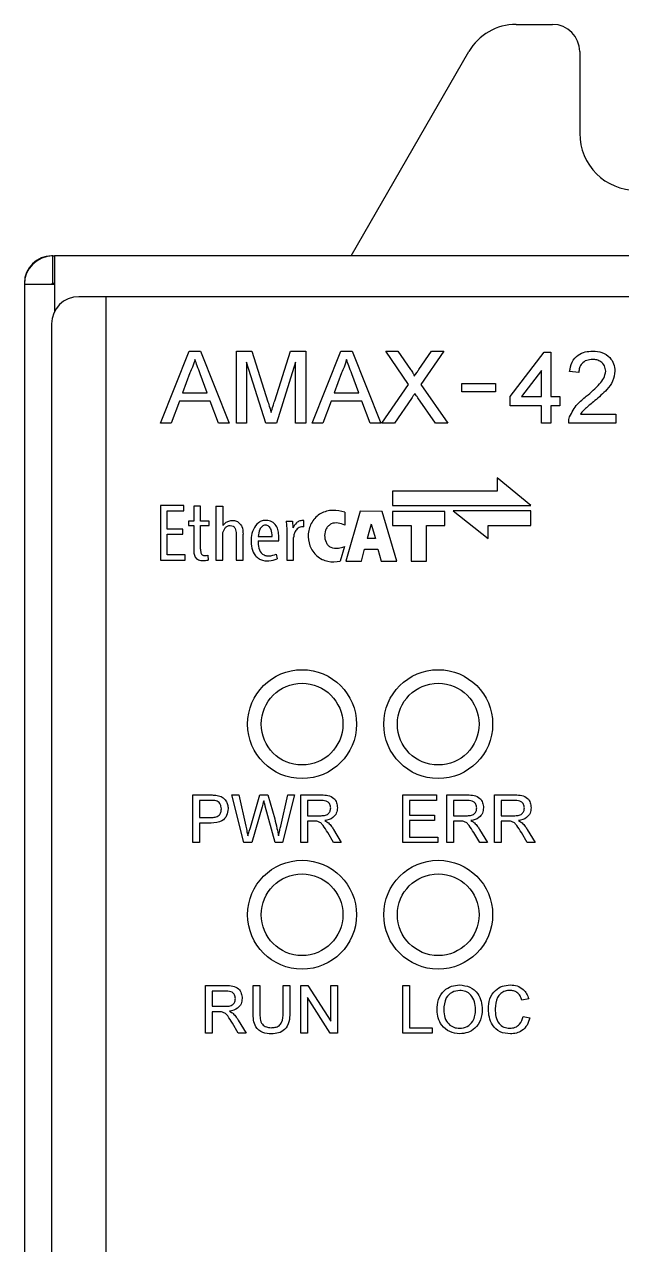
# Model space of a CAD drawing. Header units: inches. Extents: x 456 to 501, y -41 to 126.
# Drawn here: x 455.66 to 477.6, y 81.46 to 126.28 of the extents above; entities that cross this region are included whole.
import ezdxf

# ---------------------------------------------------------------- set-up
doc = ezdxf.new("R2010")
doc.units = ezdxf.units.IN
doc.header["$MEASUREMENT"] = 0

msp = doc.modelspace()

# ---------------------------------------------------------------- linework, layer by layer
at = {"color": 7, "linetype": 'Continuous', "lineweight": 25}
for p, q in [((473.725, 126.276), (475.063, 126.276)), ((467.663, 117.776), (471.993, 125.276)), ((476.063, 125.276), (476.063, 122.276)), ((456.713, 117.776), (456.663, 117.776)), ((456.713, 116.776), (456.713, 117.776)), ((456.713, 117.776), (456.763, 117.776)), ((499.663, 117.776), (456.763, 117.776)), ((456.763, 117.776), (456.763, 116.726)), ((455.663, 116.776), (455.663, 116.726)), ((455.663, 116.726), (455.663, -31.174)), ((456.763, 116.726), (455.663, 116.726)), ((456.713, 116.776), (456.763, 116.776)), ((456.713, 116.726), (456.713, 116.776)), ((456.763, 116.726), (456.763, 115.712)), ((458.663, 116.276), (457.663, 116.276)), ((498.463, 116.276), (458.663, 116.276)), ((458.663, -30.724), (458.663, 116.276)), ((456.663, 115.276), (456.663, -29.724)), ((460.663, 111.626), (461.715, 114.276)), ((461.715, 114.276), (462.137, 114.276)), ((462.137, 114.276), (463.189, 111.626)), ((463.453, 114.276), (464.015, 114.276)), ((463.453, 111.626), (463.453, 114.276)), ((464.015, 114.276), (464.607, 112.416)), ((464.857, 112.448), (465.443, 114.276)), ((465.443, 114.276), (466.001, 114.276)), ((466.001, 114.276), (466.001, 111.626)), ((466.231, 111.626), (467.283, 114.276)), ((467.283, 114.276), (467.704, 114.276)), ((467.704, 114.276), (468.756, 111.626)), ((469.778, 113.052), (468.934, 114.276)), ((468.934, 114.276), (469.384, 114.276)), ((469.384, 114.276), (469.847, 113.605)), ((470.157, 113.604), (470.618, 114.276)), ((471.075, 114.276), (470.231, 113.047)), ((470.618, 114.276), (471.075, 114.276)), ((463.826, 113.868), (463.826, 111.626)), ((464.529, 111.626), (463.826, 113.868)), ((465.627, 113.868), (464.92, 111.626)), ((465.627, 111.626), (465.627, 113.868)), ((473.501, 112.611), (474.758, 114.242)), ((474.758, 114.242), (474.996, 114.242)), ((474.996, 114.242), (474.996, 112.611)), ((461.745, 113.48), (461.473, 112.747)), ((462.378, 112.747), (462.121, 113.443)), ((467.312, 113.48), (467.041, 112.747)), ((467.946, 112.747), (467.688, 113.443)), ((474.656, 113.565), (473.92, 112.611)), ((474.656, 112.611), (474.656, 113.565)), ((476.03, 113.494), (475.69, 113.528)), ((468.798, 111.626), (469.778, 113.052)), ((470.231, 113.047), (471.211, 111.626)), ((471.731, 112.781), (471.731, 113.087)), ((471.731, 113.087), (472.964, 113.087)), ((472.964, 113.087), (472.964, 112.781)), ((461.473, 112.747), (462.378, 112.747)), ((467.041, 112.747), (467.946, 112.747)), ((469.881, 112.538), (469.254, 111.626)), ((470.76, 111.626), (470.115, 112.562)), ((472.964, 112.781), (471.731, 112.781)), ((473.501, 112.271), (473.501, 112.611)), ((473.92, 112.611), (474.656, 112.611)), ((474.996, 112.611), (475.335, 112.611)), ((475.335, 112.611), (475.335, 112.271)), ((461.361, 112.441), (461.059, 111.626)), ((462.491, 112.441), (461.361, 112.441)), ((462.792, 111.626), (462.491, 112.441)), ((466.929, 112.441), (466.627, 111.626)), ((468.058, 112.441), (466.929, 112.441)), ((468.36, 111.626), (468.058, 112.441)), ((474.656, 112.271), (473.501, 112.271)), ((474.656, 111.626), (474.656, 112.271)), ((475.335, 112.271), (474.996, 112.271)), ((474.996, 112.271), (474.996, 111.626)), ((461.059, 111.626), (460.663, 111.626)), ((463.189, 111.626), (462.792, 111.626)), ((463.826, 111.626), (463.453, 111.626)), ((464.92, 111.626), (464.529, 111.626)), ((466.001, 111.626), (465.627, 111.626)), ((466.627, 111.626), (466.231, 111.626)), ((468.756, 111.626), (468.36, 111.626)), ((469.254, 111.626), (468.798, 111.626)), ((471.211, 111.626), (470.76, 111.626)), ((474.996, 111.626), (474.656, 111.626)), ((477.389, 111.626), (475.656, 111.626)), ((476.093, 111.965), (477.389, 111.965)), ((477.389, 111.965), (477.389, 111.626)), ((473.024, 109.626), (473.024, 109.135)), ((474.262, 108.602), (473.024, 109.626)), ((469.184, 109.135), (469.184, 108.602)), ((473.024, 109.135), (469.184, 109.135)), ((460.663, 108.602), (460.663, 106.602)), ((461.524, 108.602), (460.663, 108.602)), ((461.524, 108.406), (461.524, 108.602)), ((461.883, 108.58), (461.883, 108.03)), ((462.13, 108.58), (461.883, 108.58)), ((462.13, 108.03), (462.13, 108.58)), ((462.697, 108.58), (462.949, 108.58)), ((462.697, 108.58), (462.697, 106.602)), ((462.949, 108.58), (462.949, 107.867)), ((469.184, 108.602), (474.262, 108.602)), ((460.913, 107.741), (460.913, 108.406)), ((460.913, 108.406), (461.524, 108.406)), ((461.687, 108.03), (461.687, 107.867)), ((461.883, 108.03), (461.687, 108.03)), ((462.45, 108.03), (462.13, 108.03)), ((462.45, 107.867), (462.45, 108.03)), ((465.279, 108.031), (465.297, 107.741)), ((465.279, 108.031), (465.508, 108.03)), ((465.508, 108.03), (465.529, 107.784)), ((465.924, 107.825), (465.924, 108.055)), ((467.435, 108.365), (467.435, 107.89)), ((468.001, 108.393), (467.466, 106.56)), ((468.81, 108.386), (468.001, 108.393)), ((469.343, 106.56), (468.81, 108.386)), ((471.101, 108.386), (469.184, 108.386)), ((469.184, 108.386), (469.184, 107.867)), ((471.101, 107.867), (471.101, 108.386)), ((471.408, 108.406), (472.699, 107.4)), ((474.262, 108.406), (471.408, 108.406)), ((474.262, 107.867), (474.262, 108.406)), ((461.485, 107.741), (460.913, 107.741)), ((460.913, 107.556), (461.485, 107.556)), ((460.913, 106.793), (460.913, 107.556)), ((461.485, 107.556), (461.485, 107.741)), ((461.687, 107.867), (461.883, 107.867)), ((461.883, 107.867), (461.883, 107.004)), ((462.13, 107.867), (462.45, 107.867)), ((462.13, 107.004), (462.13, 107.867)), ((462.949, 106.602), (462.949, 107.587)), ((463.443, 107.556), (463.443, 106.602)), ((463.695, 106.602), (463.695, 107.556)), ((465.297, 107.741), (465.297, 106.602)), ((468.406, 107.919), (468.255, 107.4)), ((468.406, 107.919), (468.558, 107.4)), ((469.184, 107.867), (469.87, 107.867)), ((469.87, 107.867), (469.87, 106.56)), ((470.434, 106.56), (470.434, 107.867)), ((470.434, 107.867), (471.101, 107.867)), ((472.699, 107.4), (472.699, 107.867)), ((472.699, 107.867), (474.262, 107.867)), ((464.248, 107.304), (465.013, 107.304)), ((464.25, 107.467), (464.767, 107.467)), ((465.013, 107.304), (465.013, 107.467)), ((465.552, 106.602), (465.552, 107.429)), ((468.558, 107.4), (468.255, 107.4)), ((461.566, 106.793), (460.913, 106.793)), ((461.566, 106.602), (461.566, 106.793)), ((462.404, 106.778), (462.408, 106.602)), ((464.909, 106.817), (464.95, 106.644)), ((467.418, 107.099), (467.261, 106.56)), ((468.047, 106.56), (468.153, 107.004)), ((468.153, 107.004), (468.651, 107.004)), ((468.651, 107.004), (468.77, 106.56)), ((460.663, 106.602), (461.566, 106.602)), ((462.697, 106.602), (462.949, 106.602)), ((463.443, 106.602), (463.695, 106.602)), ((465.297, 106.602), (465.552, 106.602)), ((467.466, 106.56), (468.047, 106.56)), ((468.77, 106.56), (469.343, 106.56)), ((469.87, 106.56), (470.434, 106.56)), ((461.844, 96.226), (461.844, 97.976)), ((461.844, 97.976), (462.487, 97.976)), ((462.508, 97.774), (462.09, 97.774)), ((462.09, 97.774), (462.09, 97.146)), ((463.72, 96.226), (463.28, 97.976)), ((463.28, 97.976), (463.534, 97.976)), ((463.534, 97.976), (463.794, 96.825)), ((463.964, 96.781), (464.31, 97.976)), ((464.31, 97.976), (464.607, 97.976)), ((464.607, 97.976), (464.857, 97.099)), ((465.077, 96.831), (465.336, 97.976)), ((465.59, 97.976), (465.149, 96.226)), ((465.336, 97.976), (465.59, 97.976)), ((465.815, 96.226), (465.815, 97.976)), ((465.815, 97.976), (466.574, 97.976)), ((466.583, 97.774), (466.062, 97.774)), ((466.062, 97.774), (466.062, 97.213)), ((469.565, 96.226), (469.565, 97.976)), ((469.565, 97.976), (470.799, 97.976)), ((470.799, 97.774), (469.812, 97.774)), ((469.812, 97.774), (469.812, 97.235)), ((470.799, 97.976), (470.799, 97.774)), ((471.18, 96.226), (471.18, 97.976)), ((471.18, 97.976), (471.94, 97.976)), ((471.949, 97.774), (471.427, 97.774)), ((471.427, 97.774), (471.427, 97.213)), ((472.93, 96.226), (472.93, 97.976)), ((472.93, 97.976), (473.69, 97.976)), ((473.699, 97.774), (473.177, 97.774)), ((473.177, 97.774), (473.177, 97.213)), ((464.391, 97.535), (464.012, 96.226)), ((464.878, 96.226), (464.512, 97.563)), ((462.09, 97.146), (462.513, 97.146)), ((462.519, 96.944), (462.09, 96.944)), ((462.09, 96.944), (462.09, 96.226)), ((466.062, 97.213), (466.53, 97.213)), ((466.314, 97.011), (466.062, 97.011)), ((466.062, 97.011), (466.062, 96.226)), ((469.812, 97.235), (470.731, 97.235)), ((469.812, 97.033), (469.812, 96.428)), ((470.731, 97.033), (469.812, 97.033)), ((470.731, 97.235), (470.731, 97.033)), ((471.427, 97.213), (471.896, 97.213)), ((471.68, 97.011), (471.427, 97.011)), ((471.427, 97.011), (471.427, 96.226)), ((473.177, 97.213), (473.646, 97.213)), ((473.43, 97.011), (473.177, 97.011)), ((473.177, 97.011), (473.177, 96.226)), ((467.021, 96.226), (466.803, 96.595)), ((467.017, 96.709), (467.304, 96.226)), ((469.812, 96.428), (470.844, 96.428)), ((470.844, 96.428), (470.844, 96.226)), ((472.387, 96.226), (472.169, 96.595)), ((472.383, 96.709), (472.67, 96.226)), ((474.137, 96.226), (473.919, 96.595)), ((474.133, 96.709), (474.42, 96.226)), ((462.09, 96.226), (461.844, 96.226)), ((464.012, 96.226), (463.72, 96.226)), ((465.149, 96.226), (464.878, 96.226)), ((466.062, 96.226), (465.815, 96.226)), ((467.304, 96.226), (467.021, 96.226)), ((470.844, 96.226), (469.565, 96.226)), ((471.427, 96.226), (471.18, 96.226)), ((472.67, 96.226), (472.387, 96.226)), ((473.177, 96.226), (472.93, 96.226)), ((474.42, 96.226), (474.137, 96.226)), ((462.315, 89.226), (462.315, 90.976)), ((462.315, 90.976), (463.074, 90.976)), ((464.065, 89.969), (464.065, 90.976)), ((464.065, 90.976), (464.312, 90.976)), ((464.312, 90.976), (464.312, 89.98)), ((465.164, 90.976), (465.411, 90.976)), ((465.164, 89.98), (465.164, 90.976)), ((465.411, 90.976), (465.411, 89.969)), ((465.815, 89.226), (465.815, 90.976)), ((465.815, 90.976), (466.076, 90.976)), ((466.076, 90.976), (466.914, 89.67)), ((466.914, 89.67), (466.914, 90.976)), ((466.914, 90.976), (467.161, 90.976)), ((467.161, 90.976), (467.161, 89.226)), ((469.565, 89.226), (469.565, 90.976)), ((469.565, 90.976), (469.812, 90.976)), ((469.812, 90.976), (469.812, 89.428)), ((462.562, 90.774), (462.562, 90.213)), ((463.083, 90.774), (462.562, 90.774)), ((466.9, 89.226), (466.062, 90.532)), ((466.062, 90.532), (466.062, 89.226)), ((462.562, 90.213), (463.03, 90.213)), ((474.187, 90.489), (473.94, 90.437)), ((462.814, 90.011), (462.562, 90.011)), ((462.562, 90.011), (462.562, 89.226)), ((463.517, 89.709), (463.804, 89.226)), ((473.985, 89.843), (474.231, 89.786)), ((462.562, 89.226), (462.315, 89.226)), ((463.521, 89.226), (463.303, 89.595)), ((463.804, 89.226), (463.521, 89.226)), ((466.062, 89.226), (465.815, 89.226)), ((467.161, 89.226), (466.9, 89.226)), ((470.642, 89.226), (469.565, 89.226)), ((469.812, 89.428), (470.642, 89.428)), ((470.642, 89.428), (470.642, 89.226))]:
    msp.add_line(p, q, dxfattribs=at)
for centre, radius in [((465.863, 100.576), 2), ((470.863, 100.576), 2), ((465.863, 100.576), 1.5), ((470.863, 100.576), 1.5), ((465.863, 93.576), 2), ((470.863, 93.576), 2), ((465.863, 93.576), 1.5), ((470.863, 93.576), 1.5)]:
    msp.add_circle(centre, radius, dxfattribs=at)
for centre, radius, start, end in [((473.725, 124.276), 2, 90, 150), ((475.063, 125.276), 1, 0, 90), ((478.163, 122.276), 2.1, 180, 0), ((456.663, 116.776), 1, 90, 180), ((456.713, 116.726), 1.05, 90, 180), ((456.713, 116.726), 0.05, 90, 180), ((457.663, 115.276), 1, 90, 180)]:
    msp.add_arc(centre, radius, start, end, dxfattribs=at)
for points, knots in [([(475.69, 113.528), (475.71, 113.646), (475.749, 113.88), (475.977, 114.14), (476.261, 114.26), (476.447, 114.271), (476.54, 114.276)], [0, 0, 0, 0, 0.280235, 0.558893, 0.779132, 1, 1, 1, 1]), ([(476.54, 114.276), (476.655, 114.268), (476.886, 114.252), (477.162, 114.068), (477.33, 113.816), (477.347, 113.635), (477.355, 113.544)], [0, 0, 0, 0, 0.280482, 0.559644, 0.779749, 1, 1, 1, 1]), ([(461.926, 113.97), (461.901, 113.875), (461.855, 113.706), (461.779, 113.55), (461.745, 113.48)], [0, 0, 0, 0, 0.559915, 1, 1, 1, 1]), ([(462.121, 113.443), (462.084, 113.542), (462.019, 113.717), (461.954, 113.893), (461.926, 113.97)], [0, 0, 0, 0, 0.560002, 1, 1, 1, 1]), ([(467.493, 113.97), (467.468, 113.875), (467.423, 113.706), (467.346, 113.55), (467.312, 113.48)], [0, 0, 0, 0, 0.559915, 1, 1, 1, 1]), ([(467.688, 113.443), (467.652, 113.542), (467.587, 113.717), (467.522, 113.893), (467.493, 113.97)], [0, 0, 0, 0, 0.560002, 1, 1, 1, 1]), ([(476.532, 113.97), (476.459, 113.964), (476.313, 113.954), (476.137, 113.835), (476.042, 113.667), (476.034, 113.552), (476.03, 113.494)], [0, 0, 0, 0, 0.28041, 0.559489, 0.779375, 1, 1, 1, 1]), ([(477.015, 113.541), (477.006, 113.609), (476.988, 113.744), (476.851, 113.886), (476.692, 113.96), (476.585, 113.967), (476.532, 113.97)], [0, 0, 0, 0, 0.2790799, 0.5586119, 0.7790431, 1, 1, 1, 1]), ([(469.847, 113.605), (469.877, 113.56), (469.918, 113.497), (469.969, 113.414), (469.979, 113.373), (469.984, 113.352)], [0, 0, 0, 0, 0.5612769, 0.7817626, 1, 1, 1, 1]), ([(469.984, 113.352), (470.017, 113.399), (470.074, 113.483), (470.132, 113.567), (470.157, 113.604)], [0, 0, 0, 0, 0.56, 1, 1, 1, 1]), ([(476.303, 112.617), (476.472, 112.762), (476.708, 112.963), (476.968, 113.279), (477, 113.454), (477.015, 113.541)], [0, 0, 0, 0, 0.561313, 0.781386, 1, 1, 1, 1]), ([(477.355, 113.544), (477.337, 113.418), (477.301, 113.164), (477.016, 112.797), (476.77, 112.586), (476.62, 112.457)], [0, 0, 0, 0, 0.2787415, 0.5588337, 1, 1, 1, 1]), ([(470.006, 112.72), (469.983, 112.686), (469.941, 112.625), (469.899, 112.565), (469.881, 112.538)], [0, 0, 0, 0, 0.5600016, 1, 1, 1, 1]), ([(470.115, 112.562), (470.095, 112.591), (470.058, 112.644), (470.022, 112.697), (470.006, 112.72)], [0, 0, 0, 0, 0.56, 1, 1, 1, 1]), ([(475.692, 111.861), (475.777, 112.026), (475.929, 112.321), (476.188, 112.526), (476.303, 112.617)], [0, 0, 0, 0, 0.558359, 1, 1, 1, 1]), ([(464.607, 112.416), (464.63, 112.344), (464.67, 112.214), (464.709, 112.084), (464.727, 112.027)], [0, 0, 0, 0, 0.560002, 1, 1, 1, 1]), ([(464.727, 112.027), (464.75, 112.106), (464.793, 112.246), (464.837, 112.386), (464.857, 112.448)], [0, 0, 0, 0, 0.559997, 1, 1, 1, 1]), ([(476.62, 112.457), (476.556, 112.405), (476.452, 112.319), (476.309, 112.198), (476.189, 112.092), (476.125, 112.008), (476.093, 111.965)], [0, 0, 0, 0, 0.340038, 0.560063, 0.78009, 1, 1, 1, 1]), ([(475.656, 111.626), (475.657, 111.671), (475.659, 111.751), (475.682, 111.828), (475.692, 111.861)], [0, 0, 0, 0, 0.5599563, 1, 1, 1, 1]), ([(462.949, 107.867), (462.98, 107.905), (463.04, 107.979), (463.173, 108.039), (463.313, 108.066), (463.459, 108.045), (463.573, 107.955), (463.688, 107.799), (463.693, 107.653), (463.695, 107.556)], [0, 0, 0, 0, 0.125876, 0.25024, 0.375858, 0.500674, 0.625646, 0.751174, 1, 1, 1, 1]), ([(465.013, 107.467), (465.006, 107.536), (464.993, 107.673), (464.923, 107.873), (464.764, 108.02), (464.573, 108.071), (464.4, 108.049), (464.206, 107.962), (464.057, 107.731), (463.982, 107.429), (463.985, 107.114), (464.072, 106.863), (464.202, 106.698), (464.382, 106.587), (464.651, 106.554), (464.85, 106.614), (464.95, 106.644)], [0, 0, 0, 0, 0.062617, 0.124905, 0.187538, 0.249887, 0.296929, 0.343854, 0.437484, 0.531012, 0.625027, 0.718424, 0.766099, 0.812714, 0.906226, 1, 1, 1, 1]), ([(465.924, 108.055), (465.876, 108.054), (465.779, 108.052), (465.628, 107.957), (465.566, 107.85), (465.529, 107.784)], [0, 0, 0, 0, 0.281639, 0.561226, 1, 1, 1, 1]), ([(467.435, 108.365), (467.286, 108.397), (466.991, 108.462), (466.531, 108.348), (466.201, 108.016), (466.052, 107.575), (466.122, 107.115), (466.377, 106.725), (466.807, 106.514), (467.11, 106.545), (467.261, 106.56)], [0, 0, 0, 0, 0.1255652, 0.2502385, 0.3750133, 0.5000123, 0.6245874, 0.7497618, 0.8748074, 1, 1, 1, 1]), ([(462.949, 107.587), (462.96, 107.622), (462.98, 107.691), (463.036, 107.782), (463.114, 107.863), (463.226, 107.88), (463.316, 107.86), (463.373, 107.813), (463.43, 107.72), (463.437, 107.629), (463.443, 107.556)], [0, 0, 0, 0, 0.1250488, 0.2501735, 0.3743309, 0.4993658, 0.6248882, 0.6873326, 0.7504037, 1, 1, 1, 1]), ([(464.767, 107.467), (464.761, 107.558), (464.754, 107.671), (464.693, 107.793), (464.645, 107.843), (464.585, 107.874), (464.517, 107.887), (464.448, 107.877), (464.375, 107.821), (464.278, 107.694), (464.261, 107.557), (464.25, 107.467)], [0, 0, 0, 0, 0.249287, 0.312372, 0.374853, 0.437833, 0.500664, 0.563209, 0.626064, 0.751259, 1, 1, 1, 1]), ([(465.924, 107.825), (465.866, 107.823), (465.748, 107.819), (465.627, 107.698), (465.566, 107.563), (465.557, 107.474), (465.552, 107.429)], [0, 0, 0, 0, 0.2793124, 0.5595738, 0.7795169, 1, 1, 1, 1]), ([(467.435, 107.89), (467.354, 107.919), (467.194, 107.977), (466.967, 107.964), (466.827, 107.86), (466.72, 107.724), (466.672, 107.506), (466.718, 107.294), (466.804, 107.143), (466.96, 107.041), (467.185, 107.019), (467.346, 107.075), (467.418, 107.099)], [0, 0, 0, 0, 0.125299, 0.249722, 0.312393, 0.375585, 0.500163, 0.624275, 0.687881, 0.749953, 0.88967, 1, 1, 1, 1]), ([(464.248, 107.304), (464.25, 107.218), (464.255, 107.045), (464.363, 106.835), (464.525, 106.758), (464.702, 106.745), (464.826, 106.788), (464.909, 106.817)], [0, 0, 0, 0, 0.250585, 0.498173, 0.624788, 0.749685, 1, 1, 1, 1]), ([(461.883, 107.004), (461.883, 106.953), (461.881, 106.852), (461.926, 106.702), (462.057, 106.594), (462.232, 106.572), (462.349, 106.592), (462.408, 106.602)], [0, 0, 0, 0, 0.187849, 0.373839, 0.559863, 0.779755, 1, 1, 1, 1]), ([(462.13, 107.004), (462.13, 106.968), (462.129, 106.895), (462.173, 106.806), (462.24, 106.77), (462.314, 106.763), (462.368, 106.772), (462.404, 106.778)], [0, 0, 0, 0, 0.2494647, 0.4990387, 0.6249107, 0.7502186, 1, 1, 1, 1]), ([(462.487, 97.976), (462.535, 97.976), (462.622, 97.975), (462.708, 97.964), (462.746, 97.959)], [0, 0, 0, 0, 0.560101, 1, 1, 1, 1]), ([(462.71, 97.758), (462.672, 97.764), (462.606, 97.774), (462.538, 97.774), (462.508, 97.774)], [0, 0, 0, 0, 0.559585, 1, 1, 1, 1]), ([(462.898, 97.466), (462.896, 97.501), (462.891, 97.571), (462.848, 97.66), (462.787, 97.727), (462.735, 97.748), (462.71, 97.758)], [0, 0, 0, 0, 0.280261, 0.560078, 0.78015, 1, 1, 1, 1]), ([(462.746, 97.959), (462.809, 97.944), (462.936, 97.913), (463.066, 97.778), (463.134, 97.625), (463.141, 97.523), (463.145, 97.473)], [0, 0, 0, 0, 0.280013, 0.5589104, 0.7793956, 1, 1, 1, 1]), ([(464.457, 97.764), (464.445, 97.722), (464.423, 97.645), (464.401, 97.569), (464.391, 97.535)], [0, 0, 0, 0, 0.559999, 1, 1, 1, 1]), ([(464.512, 97.563), (464.502, 97.601), (464.484, 97.668), (464.465, 97.735), (464.457, 97.764)], [0, 0, 0, 0, 0.5600066, 1, 1, 1, 1]), ([(466.574, 97.976), (466.655, 97.975), (466.815, 97.973), (467.031, 97.878), (467.142, 97.693), (467.155, 97.567), (467.161, 97.504)], [0, 0, 0, 0, 0.281671, 0.559202, 0.779411, 1, 1, 1, 1]), ([(466.914, 97.499), (466.909, 97.544), (466.898, 97.636), (466.777, 97.762), (466.657, 97.769), (466.583, 97.774)], [0, 0, 0, 0, 0.280406, 0.559981, 1, 1, 1, 1]), ([(471.94, 97.976), (472.02, 97.975), (472.18, 97.973), (472.396, 97.878), (472.507, 97.693), (472.52, 97.567), (472.526, 97.504)], [0, 0, 0, 0, 0.281671, 0.559202, 0.779411, 1, 1, 1, 1]), ([(472.28, 97.499), (472.274, 97.544), (472.264, 97.636), (472.142, 97.762), (472.022, 97.769), (471.949, 97.774)], [0, 0, 0, 0, 0.2804059, 0.5599807, 1, 1, 1, 1]), ([(473.69, 97.976), (473.77, 97.975), (473.93, 97.973), (474.146, 97.878), (474.257, 97.693), (474.27, 97.567), (474.276, 97.504)], [0, 0, 0, 0, 0.281671, 0.559202, 0.779411, 1, 1, 1, 1]), ([(474.03, 97.499), (474.024, 97.544), (474.014, 97.636), (473.892, 97.762), (473.772, 97.769), (473.699, 97.774)], [0, 0, 0, 0, 0.2804059, 0.5599807, 1, 1, 1, 1]), ([(462.513, 97.146), (462.566, 97.147), (462.673, 97.151), (462.817, 97.214), (462.889, 97.339), (462.895, 97.423), (462.898, 97.466)], [0, 0, 0, 0, 0.281401, 0.559753, 0.779356, 1, 1, 1, 1]), ([(463.145, 97.473), (463.136, 97.385), (463.117, 97.211), (462.894, 96.958), (462.661, 96.949), (462.519, 96.944)], [0, 0, 0, 0, 0.280751, 0.559708, 1, 1, 1, 1]), ([(466.53, 97.213), (466.581, 97.214), (466.683, 97.216), (466.823, 97.265), (466.901, 97.379), (466.91, 97.459), (466.914, 97.499)], [0, 0, 0, 0, 0.281563, 0.560238, 0.779872, 1, 1, 1, 1]), ([(467.161, 97.504), (467.154, 97.436), (467.139, 97.299), (466.978, 97.097), (466.803, 97.058), (466.697, 97.033)], [0, 0, 0, 0, 0.280517, 0.560502, 1, 1, 1, 1]), ([(471.896, 97.213), (471.947, 97.214), (472.048, 97.216), (472.188, 97.265), (472.266, 97.379), (472.275, 97.459), (472.28, 97.499)], [0, 0, 0, 0, 0.281563, 0.560238, 0.779872, 1, 1, 1, 1]), ([(472.526, 97.504), (472.519, 97.436), (472.505, 97.299), (472.343, 97.097), (472.169, 97.058), (472.062, 97.033)], [0, 0, 0, 0, 0.280517, 0.560502, 1, 1, 1, 1]), ([(473.646, 97.213), (473.697, 97.214), (473.798, 97.216), (473.938, 97.265), (474.016, 97.379), (474.025, 97.459), (474.03, 97.499)], [0, 0, 0, 0, 0.281563, 0.560238, 0.779872, 1, 1, 1, 1]), ([(474.276, 97.504), (474.269, 97.436), (474.255, 97.299), (474.093, 97.097), (473.919, 97.058), (473.812, 97.033)], [0, 0, 0, 0, 0.280517, 0.560502, 1, 1, 1, 1]), ([(463.794, 96.825), (463.809, 96.759), (463.836, 96.641), (463.862, 96.522), (463.874, 96.47)], [0, 0, 0, 0, 0.56, 1, 1, 1, 1]), ([(464.857, 97.099), (464.886, 96.982), (464.938, 96.774), (464.978, 96.563), (464.996, 96.47)], [0, 0, 0, 0, 0.5599975, 1, 1, 1, 1]), ([(464.996, 96.47), (465.011, 96.538), (465.038, 96.658), (465.065, 96.778), (465.077, 96.831)], [0, 0, 0, 0, 0.559999, 1, 1, 1, 1]), ([(466.436, 97.003), (466.413, 97.006), (466.373, 97.011), (466.332, 97.011), (466.314, 97.011)], [0, 0, 0, 0, 0.559853, 1, 1, 1, 1]), ([(466.803, 96.595), (466.75, 96.685), (466.675, 96.809), (466.553, 96.957), (466.475, 96.988), (466.436, 97.003)], [0, 0, 0, 0, 0.56088, 0.780729, 1, 1, 1, 1]), ([(466.697, 97.033), (466.724, 97.02), (466.772, 96.996), (466.814, 96.962), (466.833, 96.947)], [0, 0, 0, 0, 0.56012, 1, 1, 1, 1]), ([(466.833, 96.947), (466.872, 96.906), (466.942, 96.833), (466.994, 96.747), (467.017, 96.709)], [0, 0, 0, 0, 0.559794, 1, 1, 1, 1]), ([(471.801, 97.003), (471.779, 97.006), (471.738, 97.011), (471.698, 97.011), (471.68, 97.011)], [0, 0, 0, 0, 0.559853, 1, 1, 1, 1]), ([(472.169, 96.595), (472.115, 96.685), (472.04, 96.809), (471.918, 96.957), (471.84, 96.988), (471.801, 97.003)], [0, 0, 0, 0, 0.56088, 0.780729, 1, 1, 1, 1]), ([(472.062, 97.033), (472.089, 97.02), (472.138, 96.996), (472.18, 96.962), (472.198, 96.947)], [0, 0, 0, 0, 0.56012, 1, 1, 1, 1]), ([(472.198, 96.947), (472.237, 96.906), (472.307, 96.833), (472.36, 96.747), (472.383, 96.709)], [0, 0, 0, 0, 0.5597943, 1, 1, 1, 1]), ([(473.551, 97.003), (473.529, 97.006), (473.488, 97.011), (473.448, 97.011), (473.43, 97.011)], [0, 0, 0, 0, 0.559853, 1, 1, 1, 1]), ([(473.919, 96.595), (473.865, 96.685), (473.79, 96.809), (473.668, 96.957), (473.59, 96.988), (473.551, 97.003)], [0, 0, 0, 0, 0.56088, 0.780729, 1, 1, 1, 1]), ([(473.812, 97.033), (473.839, 97.02), (473.888, 96.996), (473.93, 96.962), (473.948, 96.947)], [0, 0, 0, 0, 0.5601201, 1, 1, 1, 1]), ([(473.948, 96.947), (473.987, 96.906), (474.057, 96.833), (474.11, 96.747), (474.133, 96.709)], [0, 0, 0, 0, 0.559794, 1, 1, 1, 1]), ([(463.874, 96.47), (463.891, 96.528), (463.921, 96.632), (463.951, 96.736), (463.964, 96.781)], [0, 0, 0, 0, 0.560001, 1, 1, 1, 1]), ([(463.074, 90.976), (463.155, 90.975), (463.315, 90.973), (463.531, 90.878), (463.642, 90.693), (463.655, 90.567), (463.661, 90.504)], [0, 0, 0, 0, 0.281671, 0.559202, 0.779411, 1, 1, 1, 1]), ([(470.821, 90.078), (470.83, 90.209), (470.847, 90.471), (471.051, 90.789), (471.343, 90.973), (471.549, 90.99), (471.652, 90.998)], [0, 0, 0, 0, 0.28057, 0.559575, 0.779561, 1, 1, 1, 1]), ([(471.652, 90.998), (471.781, 90.983), (472.039, 90.953), (472.322, 90.705), (472.461, 90.401), (472.475, 90.199), (472.481, 90.098)], [0, 0, 0, 0, 0.279564, 0.558584, 0.779087, 1, 1, 1, 1]), ([(472.706, 90.114), (472.715, 90.24), (472.734, 90.492), (472.929, 90.801), (473.215, 90.971), (473.413, 90.989), (473.512, 90.998)], [0, 0, 0, 0, 0.280492, 0.55957, 0.779615, 1, 1, 1, 1]), ([(473.512, 90.998), (473.598, 90.992), (473.769, 90.979), (473.979, 90.852), (474.12, 90.68), (474.164, 90.553), (474.187, 90.489)], [0, 0, 0, 0, 0.2800806, 0.5594487, 0.7795488, 1, 1, 1, 1]), ([(463.414, 90.499), (463.409, 90.544), (463.398, 90.636), (463.277, 90.762), (463.157, 90.769), (463.083, 90.774)], [0, 0, 0, 0, 0.280406, 0.559981, 1, 1, 1, 1]), ([(471.654, 90.796), (471.556, 90.783), (471.359, 90.757), (471.09, 90.492), (471.076, 90.233), (471.068, 90.075)], [0, 0, 0, 0, 0.280128, 0.559653, 1, 1, 1, 1]), ([(472.235, 90.1), (472.229, 90.195), (472.217, 90.386), (472.086, 90.627), (471.879, 90.773), (471.729, 90.788), (471.654, 90.796)], [0, 0, 0, 0, 0.280797, 0.560068, 0.779984, 1, 1, 1, 1]), ([(473.5, 90.796), (473.438, 90.792), (473.315, 90.784), (473.15, 90.69), (472.98, 90.474), (472.964, 90.263), (472.953, 90.115)], [0, 0, 0, 0, 0.187223, 0.373906, 0.560736, 1, 1, 1, 1]), ([(473.94, 90.437), (473.92, 90.491), (473.882, 90.6), (473.773, 90.724), (473.636, 90.788), (473.546, 90.794), (473.5, 90.796)], [0, 0, 0, 0, 0.280553, 0.559739, 0.779654, 1, 1, 1, 1]), ([(463.03, 90.213), (463.081, 90.214), (463.183, 90.216), (463.323, 90.265), (463.401, 90.379), (463.41, 90.459), (463.414, 90.499)], [0, 0, 0, 0, 0.281563, 0.560238, 0.779872, 1, 1, 1, 1]), ([(463.661, 90.504), (463.654, 90.436), (463.639, 90.299), (463.478, 90.097), (463.303, 90.058), (463.197, 90.033)], [0, 0, 0, 0, 0.280517, 0.560502, 1, 1, 1, 1]), ([(471.651, 89.203), (471.525, 89.218), (471.272, 89.247), (470.992, 89.486), (470.847, 89.781), (470.83, 89.979), (470.821, 90.078)], [0, 0, 0, 0, 0.2796, 0.558765, 0.77931, 1, 1, 1, 1]), ([(471.65, 89.405), (471.746, 89.417), (471.938, 89.442), (472.137, 89.642), (472.224, 89.874), (472.231, 90.024), (472.235, 90.1)], [0, 0, 0, 0, 0.2791, 0.558192, 0.778806, 1, 1, 1, 1]), ([(472.481, 90.098), (472.47, 89.97), (472.448, 89.714), (472.245, 89.403), (471.953, 89.233), (471.752, 89.213), (471.651, 89.203)], [0, 0, 0, 0, 0.280353, 0.5595023, 0.7796353, 1, 1, 1, 1]), ([(473.517, 89.203), (473.386, 89.213), (473.124, 89.232), (472.848, 89.498), (472.727, 89.81), (472.713, 90.012), (472.706, 90.114)], [0, 0, 0, 0, 0.2799551, 0.5580876, 0.7789116, 1, 1, 1, 1]), ([(472.953, 90.115), (472.958, 90.021), (472.967, 89.833), (473.069, 89.582), (473.272, 89.431), (473.42, 89.414), (473.494, 89.405)], [0, 0, 0, 0, 0.281245, 0.560716, 0.780138, 1, 1, 1, 1]), ([(462.936, 90.003), (462.913, 90.006), (462.873, 90.011), (462.832, 90.011), (462.814, 90.011)], [0, 0, 0, 0, 0.559853, 1, 1, 1, 1]), ([(463.303, 89.595), (463.25, 89.685), (463.175, 89.809), (463.053, 89.957), (462.975, 89.988), (462.936, 90.003)], [0, 0, 0, 0, 0.56088, 0.780729, 1, 1, 1, 1]), ([(463.197, 90.033), (463.224, 90.02), (463.272, 89.996), (463.314, 89.962), (463.333, 89.947)], [0, 0, 0, 0, 0.56012, 1, 1, 1, 1]), ([(463.333, 89.947), (463.372, 89.906), (463.442, 89.833), (463.494, 89.747), (463.517, 89.709)], [0, 0, 0, 0, 0.559794, 1, 1, 1, 1]), ([(464.742, 89.203), (464.631, 89.209), (464.409, 89.222), (464.148, 89.429), (464.073, 89.709), (464.068, 89.882), (464.065, 89.969)], [0, 0, 0, 0, 0.280729, 0.557904, 0.778403, 1, 1, 1, 1]), ([(464.312, 89.98), (464.312, 89.906), (464.314, 89.759), (464.378, 89.552), (464.547, 89.44), (464.664, 89.432), (464.723, 89.428)], [0, 0, 0, 0, 0.281788, 0.560122, 0.779386, 1, 1, 1, 1]), ([(464.723, 89.428), (464.774, 89.43), (464.877, 89.434), (465.027, 89.489), (465.163, 89.679), (465.164, 89.856), (465.164, 89.98)], [0, 0, 0, 0, 0.187561, 0.374239, 0.559719, 1, 1, 1, 1]), ([(465.411, 89.969), (465.409, 89.859), (465.405, 89.641), (465.259, 89.354), (465, 89.217), (464.828, 89.208), (464.742, 89.203)], [0, 0, 0, 0, 0.281627, 0.559158, 0.778983, 1, 1, 1, 1]), ([(471.068, 90.075), (471.074, 89.981), (471.086, 89.794), (471.227, 89.566), (471.43, 89.426), (471.577, 89.412), (471.65, 89.405)], [0, 0, 0, 0, 0.280657, 0.559885, 0.779849, 1, 1, 1, 1]), ([(473.494, 89.405), (473.561, 89.412), (473.696, 89.425), (473.9, 89.573), (473.953, 89.741), (473.985, 89.843)], [0, 0, 0, 0, 0.280711, 0.560905, 1, 1, 1, 1]), ([(474.231, 89.786), (474.202, 89.696), (474.145, 89.517), (473.96, 89.322), (473.738, 89.218), (473.591, 89.208), (473.517, 89.203)], [0, 0, 0, 0, 0.280256, 0.559546, 0.779589, 1, 1, 1, 1])]:
    msp.add_open_spline(points, degree=3, knots=knots, dxfattribs=at)

doc.saveas('drawing.dxf')
